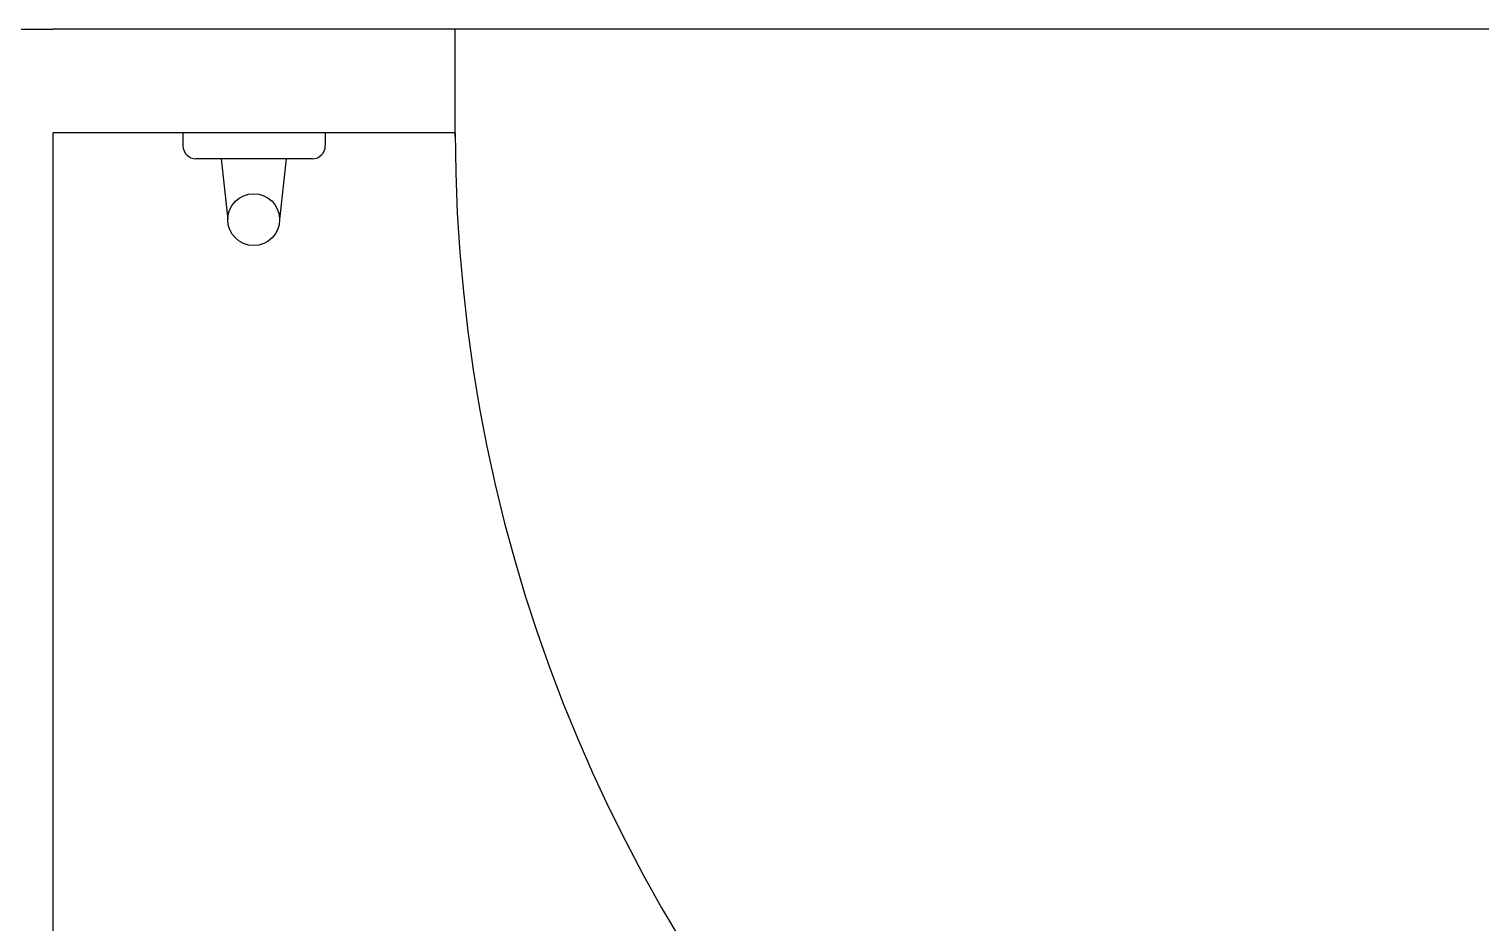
# Model space of a CAD drawing. Header units: inches. Extents: x 542787 to 543192, y 9574025 to 9574373.
# Drawn here: x 543042.212 to 543042.771, y 9574116.11 to 9574116.455 of the extents above; entities that cross this region are included whole.
import ezdxf

# ---------------------------------------------------------------- set-up
doc = ezdxf.new("R2010")
doc.units = ezdxf.units.IN
doc.header["$MEASUREMENT"] = 0
doc.layers.add('I-ARQ', color=8, linetype='Continuous')

msp = doc.modelspace()

# ---------------------------------------------------------------- linework, layer by layer
at = {"layer": 'I-ARQ'}
for p, q in [((543042.19101, 9574116.45451), (543042.22101, 9574116.45451)), ((543042.37601, 9574116.45451), (543042.22101, 9574116.45451)), ((543042.37601, 9574116.41312), (543042.37601, 9574116.45451)), ((543042.97601, 9574116.45451), (543042.37601, 9574116.45451)), ((543042.22101, 9574115.20451), (543042.22101, 9574116.41451)), ((543042.37601, 9574116.41451), (543042.22101, 9574116.41451)), ((543042.27109, 9574116.41451), (543042.27109, 9574116.40951)), ((543042.32592, 9574116.41451), (543042.27109, 9574116.41451)), ((543042.32592, 9574116.41451), (543042.32592, 9574116.40951)), ((543042.32092, 9574116.40451), (543042.27609, 9574116.40451)), ((543042.28581, 9574116.40451), (543042.28834, 9574116.38104)), ((543042.31086, 9574116.40451), (543042.30834, 9574116.38104))]:
    msp.add_line(p, q, dxfattribs=at)
msp.add_circle((543042.29834, 9574116.38104), 0.01, dxfattribs=at)
for centre, radius, start, end in [((543042.97601, 9574116.41451), 0.6, 180, 270), ((543042.27609, 9574116.40951), 0.005, 180, 270), ((543042.32092, 9574116.40951), 0.005, 270, 0)]:
    msp.add_arc(centre, radius, start, end, dxfattribs=at)

doc.saveas('drawing.dxf')
